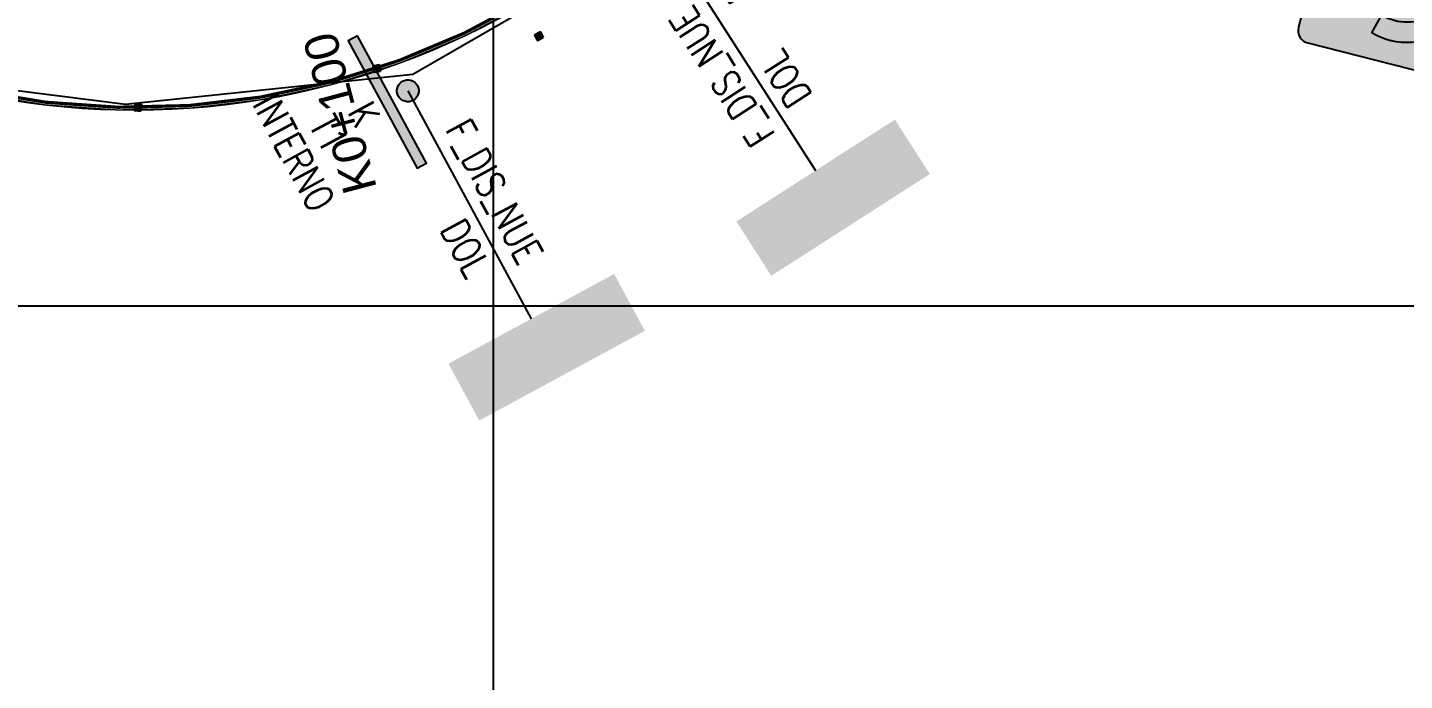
# Model space of a CAD drawing. Header units: metres. Extents: x 5050567 to 5051779, y 2427177 to 2427777.
# Drawn here: x 5050882.7 to 5050933.7, y 2427336.1 to 2427360.3 of the extents above; entities that cross this region are included whole.
import ezdxf
from ezdxf.enums import TextEntityAlignment as Align

# ---------------------------------------------------------------- set-up
doc = ezdxf.new("R2010")
doc.units = ezdxf.units.M
for name, color, linetype in [('C-ROAD-EJE PROYECTADO', 1, 'Continuous'), ('GEN-COORD-IMPAR', 8, 'Continuous'), ('S-VERTICAL', 250, 'Continuous'), ('Sen_Vert_Preventivas', 7, 'Continuous'), ('SPI-C-ROAD-STAN-MAJR', 7, 'Continuous'), ('TACHAS', 7, 'Continuous'), ('Vía Existente', 40, 'Continuous')]:
    doc.layers.add(name, color=color, linetype=linetype)
doc.layers.add('SEN_BASE_DEM', color=7, linetype='Continuous', lineweight=13, true_color=0xffffff)
doc.styles.add('Romans', font='romans.shx', dxfattribs={"height": 2})
doc.styles.add('TEXTO_ACCION_FASE', font='romans.shx', dxfattribs={"width": 0.8})

# ---------------------------------------------------------------- blocks, each defined once
blk = doc.blocks.new('th-')
at = {"layer": 'TACHAS', "true_color": 0xffffff}
h = blk.add_hatch(color=7, dxfattribs=at)
h.dxf.hatch_style = 1
h.paths.add_polyline_path([(0, -0.1179750000592321), (-0.2359500001184642, -0.1179750000592321), (-0.2359500001184642, 0.1179750000592321), (1.164153e-10, 0.1179750000592321)])
at = {"layer": 'TACHAS'}
for points in [[(-0.0054449999006465, 0.1117472902406007), (-0.0762299998896197, 0.1022114846855402), (-0.0762299998896197, 0.0145189412869513), (-0.0741484914046214, 0.0129253510072757), (-0.0054449999006465, 0.0036699557676911)], [(-0.0054449999006465, -0.0018242304213345), (-0.0762299998896197, 0.007711575133726), (-0.076230000006035, -0.081294147996232), (-0.0054450000170618, -0.1099015651270747)]]:
    blk.add_hatch(color=1, dxfattribs=at).paths.add_polyline_path(points)
at = {"layer": 'TACHAS', "color": 7, "lineweight": 0, "ltscale": 10}
blk.add_line((-0.0762299998896197, 0.0145189412869513), (-0.0741484911413863, 0.0129253508057445), dxfattribs=at)
at = {"layer": 'TACHAS', "color": 18, "lineweight": 5, "true_color": 0x000000, "const_width": 0.0004}
for points in [[(-0.2359500001184642, -0.1179750000592321), (0, -0.1179750000592321), (1.164153e-10, 0.1179750000592321), (-0.2359500001184642, 0.1179750000592321)], [(-0.0816749999066815, 0.1069721472449601), (-0.1542749999789521, 0.1069721472449601), (-0.1542750000953674, -0.084966441616416), (-0.0816750000230968, -0.084966441616416)], [(-0.076230000006035, -0.0812941479962319), (-0.0054450000170618, -0.1099015651270747), (-0.0054449999006465, -0.0018242304213345), (-0.0762299998896197, 0.007711575133726)]]:
    blk.add_lwpolyline(points, close=True, dxfattribs=at)
at = {"layer": 'TACHAS', "color": 18, "lineweight": 5, "true_color": 0x000000}
for points, const_width in [([(-0.2359500001184642, 0.1179750000592321), (-0.1542749999789521, 0.1069721472449601)], 0.0004), ([(-0.1597199999960139, 0.1022114846855402), (-0.1597200001124293, 0.0036453625652939), (-0.2305050001014024, 0.0036453625652939)], 0.0004), ([(-0.2305050001014024, 0.1117472902406007), (-0.2305050001014024, 0.0036453625652939)], 0.0001815000000002), ([(1.164153e-10, 0.1179750000592321), (-0.0816749999066815, 0.1069721472449601)], 0.0004), ([(-0.0054449999006465, 0.0036699557676911), (-0.0054449999006465, 0.1117472902406007), (-0.0762299998896197, 0.1022114846855402), (-0.0762299998896197, 0.0132057615555823), (-0.0054449999006465, 0.0036699557676911)], 0.0004), ([(-0.2305050001014024, -0.1099015651270747), (-0.2305050001014024, -0.0017996374517679), (-0.1597200001124293, -0.0017996374517679), (-0.1597200001124293, -0.0812941479962319)], 0.0004), ([(-0.2305050001014024, -0.1099015651270747), (-0.1597200001124293, -0.0812941479962319)], 0.0004), ([(0, -0.1179750000592321), (-0.0816750000230968, -0.084966441616416)], 0.0004)]:
    blk.add_lwpolyline(points, dxfattribs=dict(at, const_width=const_width))
at = {"layer": 'TACHAS', "color": 18, "lineweight": 30, "true_color": 0x000000}
blk.add_lwpolyline([(0, -0.1179750000592321), (-0.2359500001184642, -0.1179750000592321), (-0.2359500001184642, 0.1179750000592321), (1.164153e-10, 0.1179750000592321)], close=True, dxfattribs=at)
at = {"layer": 'TACHAS', "color": 18, "lineweight": 5, "true_color": 0x000000}
for points in [[(-0.2305050001014024, 0.1117472902406007, 0.0004, 0.0004, 0), (-0.1597199999960139, 0.1022114846855402, 0.0001815000000002, 0.0001815000000002, 0)], [(-0.2359500001184642, -0.1179750000592321, 0.0004, 0.0004, 0), (-0.1542750000953674, -0.084966441616416, 0.0001815000000002, 0.0001815000000002, 0)]]:
    blk.add_lwpolyline(points, format="xyseb", dxfattribs=at)
blk = doc.blocks.new('*U86')
h = blk.add_hatch(color=40)
edge = h.paths.add_edge_path()
edge.add_line((18.18614357137372, -5.586143683231149), (23.34802307403553, -0.4242641805694021))
edge.add_arc((22.9237590053236, -1.118574815e-07), 0.5999999999999888, 315, 405)
edge.add_line((23.34802307403553, 0.4242639568544391), (18.18614357137372, 5.586143459516243))
edge.add_arc((17.76187950266176, 5.161879390804294), 0.600000000000029, 45, 135)
edge.add_line((17.33761543394981, 5.586143459516243), (12.17573593128806, 0.4242639568544391))
edge.add_arc((12.59999999999999, -1.118574815e-07), 0.5999999999999888, 135, 225)
edge.add_line((12.17573593128806, -0.4242641805694021), (17.33761543394987, -5.586143683231149))
edge.add_arc((17.76187950266179, -5.161879614519229), 0.59999999999999, 225.0000000000001, 314.9999999999999)
at = {"true_color": 0x000000}
h = blk.add_hatch(color=18, dxfattribs=at)
edge = h.paths.add_edge_path()
edge.add_line((18.08007755419572, -5.480077666053183), (23.24195705685749, -0.3181981633914361))
edge.add_arc((22.92375900532357, -1.118574531e-07), 0.4500000000000042, 314.9999999999939, 404.9999999999958)
edge.add_line((23.24195705685756, 0.3181979396764731), (18.0800775541957, 5.480077442338277))
edge.add_arc((17.76187950266175, 5.16187939080433), 0.4499999999999973, 45.00000000000071, 134.9999999999993)
edge.add_line((17.44368145112781, 5.480077442338277), (12.28180194846603, 0.3181979396764731))
edge.add_arc((12.59999999999999, -1.118574531e-07), 0.4499999999999916, 135.0000000000025, 224.9999999999975)
edge.add_line((12.28180194846603, -0.3181981633913793), (17.44368145112783, -5.480077666053126))
edge.add_arc((17.7618795026618, -5.161879614519207), 0.4499999999999973, 224.9999999999956, 314.9999999999942)
edge = h.paths.add_edge_path(flags=16)
edge.add_line((17.97401153701772, -5.374011648875217), (23.13589103967953, -0.2121321462134702))
edge.add_arc((22.92375900532359, -1.118574957e-07), 0.2999999999999868, 314.9999999999947, 404.9999999999975)
edge.add_line((23.13589103967956, 0.2121319224984504), (17.97401153701773, 5.374011425160254))
edge.add_arc((17.76187950266176, 5.161879390804287), 0.3, 45.00000000000108, 134.9999999999989)
edge.add_line((17.5497474683058, 5.374011425160254), (12.387867965644, 0.2121319224984504))
edge.add_arc((12.59999999999999, -1.118574531e-07), 0.2999999999999743, 135.0000000000115, 225.0000000000039)
edge.add_line((12.38786796564405, -0.2121321462134134), (17.5497474683058, -5.374011648875217))
edge.add_arc((17.76187950266176, -5.16187961451925), 0.3, 225.0000000000011, 314.9999999999989)
h = blk.add_hatch(color=18, dxfattribs=at)
edge = h.paths.add_edge_path()
edge.add_line((21.43260508710972, 0.6234556290332982), (20.93326827059704, 0.4335557840395375))
edge.add_arc((17.76187950266174, -1.118574759e-07), 3.200886975863604, -61.2860440129553, 7.784565313054372, ccw=False)
edge.add_line((19.2997044760445, -2.807271346258165), (18.81749621679981, -1.984385147512842))
edge.add_arc((17.76187950266178, -1.118574748e-07), 2.247690062464245, 298.0112642739916, 362.0831862178809)
edge.add_line((20.00808407588985, 0.0817044296920067), (19.31210301180391, -0.1829800314129564))
edge.add_line((19.31210301180391, -0.1829800314129564), (19.52680147131622, 2.078201876744753))
edge.add_line((19.52680147131622, 2.078201876744753), (21.43260508710972, 0.6234556290332982))
edge = h.paths.add_edge_path()
edge.add_line((19.35536659629167, 2.776053978877751), (18.90318408751798, 1.936371355988153))
edge.add_arc((17.76187950266178, -1.11857499e-07), 2.247690062464246, 59.48474349699488, 119.9030206549653)
edge.add_line((16.64133083886209, 1.948456022870015), (17.14412765551656, 1.603827886522264))
edge.add_line((17.14412765551656, 1.603827886522264), (15.13439822496212, 0.765767539258615))
edge.add_line((15.13439822496212, 0.765767539258615), (15.22934549655127, 2.916262224008402))
edge.add_line((15.22934549655127, 2.916262224008402), (15.79723117028211, 2.52702073537166))
edge.add_arc((17.76187950266177, -1.11857497e-07), 3.200886975863559, 60.143678582550024, 127.8635059795854, ccw=False)
edge = h.paths.add_edge_path()
edge.add_arc((17.76187950266179, -1.118574861e-07), 2.247690062464276, 182.1768603836797, 237.4840114535262, ccw=False)
edge.add_line((15.51581151199735, -0.0853769132337341), (14.56129355834994, -0.0438982362652674))
edge.add_arc((17.76187950266176, -1.118574946e-07), 3.200886975863555, 180.7857997257437, 246.5682004791136)
edge.add_line((16.4890237852856, -2.936922949624221), (16.46366783309911, -3.345472480016258))
edge.add_line((16.46366783309911, -3.345472480016258), (18.50504659072538, -2.62327587701991))
edge.add_line((18.50504659072538, -2.62327587701991), (16.59026514138627, -1.305664608900645))
edge.add_line((16.59026514138627, -1.305664608900645), (16.55366756395408, -1.895345602279963))
h = blk.add_hatch(color=250)
edge = h.paths.add_edge_path()
edge.add_ellipse((0, -3.6e-15), major_axis=(-0.3582761082145878, 0.3582761082145879), ratio=0.9999999999998589, start_angle=225, end_angle=225)
blk.add_hatch(color=250).paths.add_polyline_path([(3.35086463363666, -0.8333082079320242), (-3.350864633591697, -0.8333082079320242), (-3.350864633591697, -1.326414088390098), (3.35086463363666, -1.326414088390098)])
at = {"color": 18, "linetype": 'Continuous', "lineweight": -3, "true_color": 0x000000}
blk.add_lwpolyline([(17.33761543394987, -5.586143683231156, 0.4142135623730939), (18.18614357137372, -5.586143683231156), (23.34802307403553, -0.4242641805694092, 0.4142135623730951), (23.34802307403553, 0.424263956854432), (18.18614357137372, 5.586143459516236, 0.4142135623730951), (17.33761543394981, 5.586143459516236), (12.17573593128806, 0.424263956854432, 0.4142135623730951), (12.17573593128806, -0.4242641805694092)], format="xyb", close=True, dxfattribs=at)
at = {"color": 18, "true_color": 0x000000}
for points in [[(19.35536659629167, 2.776053978877751), (18.90318408751798, 1.936371355988153, 0.2699062647994037), (16.64133083886209, 1.948456022870015), (17.14412765551656, 1.603827886522264), (15.13439822496212, 0.765767539258615), (15.22934549655127, 2.916262224008402), (15.79723117028211, 2.52702073537166, -0.3043944295496535)], [(21.43260508710972, 0.6234556290332982), (20.93326827059704, 0.4335557840395375, -0.3108460818360918), (19.2997044760445, -2.807271346258165), (18.81749621679981, -1.984385147512842, 0.2870850381024122), (20.00808407588985, 0.0817044296920067), (19.31210301180391, -0.1829800314129564), (19.52680147131622, 2.078201876744753)], [(16.55366756395408, -1.895345602279963, -0.2461193569856166), (15.51581151199735, -0.0853769132337341), (14.56129355834994, -0.0438982362652674, 0.2951810216347181), (16.4890237852856, -2.936922949624221), (16.46366783309911, -3.345472480016258), (18.50504659072538, -2.62327587701991), (16.59026514138627, -1.305664608900645)]]:
    blk.add_lwpolyline(points, format="xyb", close=True, dxfattribs=at)
at = {"color": 250}
blk.add_lwpolyline([(0, -1.78e-14), (12, -1.118574982e-07)], dxfattribs=at)
blk.add_lwpolyline([(-3.350864633591697, -0.8333082079320313), (-3.350864633591697, -1.326414088390105), (3.35086463363666, -1.326414088390105), (3.35086463363666, -0.8333082079320313)], close=True, dxfattribs=at)
blk.add_ellipse((0, -1.07e-14), major_axis=(-0.3582761082145876, 0.3582761082145877), ratio=0.9999999999998589, start_param=3.926990816987312, end_param=10.2101761241669, dxfattribs=at)
at = {"style": 'TEXTO_ACCION_FASE', "width": 0.8}
blk.add_text('SP-20', height=1.3, dxfattribs=at).set_placement((6, -1.100000055928747), align=Align.MIDDLE_CENTER)
for tag, p in [('FASE_ACCION', (6, 1.299999944071252)), ('INTERNO', (0, -2.300000000000007))]:
    blk.add_attdef(tag, text='', height=1.3, dxfattribs=at).set_placement(p, align=Align.MIDDLE_CENTER)
blk = doc.blocks.new('*U110')
at = {"true_color": 0x000000}
h = blk.add_hatch(color=18, dxfattribs=at)
h.dxf.hatch_style = 1
h.paths.add_polyline_path([(14.99175000000001, 3.624627125291058), (14.25572310005853, 4.360654025232533), (14.99175000000001, 4.360654025232532)])
h.paths.add_polyline_path([(12.00000000000001, 3.787950000544863), (12.00000000000001, 4.360654025232536), (12.84150953768544, 4.360654025232535), (14.99175000000001, 2.210413562917962), (14.99175, 0.7962000005448653)])
h.paths.add_polyline_path([(12.00000000000001, 0.9595228757986667), (12.00000000000001, 2.373736438171764), (14.99175, -0.6180135618282332), (14.99175, -2.032227124201327)])
h.paths.add_polyline_path([(12.00000000000001, -1.86890424894752), (12.00000000000001, -0.4546906865744296), (14.99175, -3.446440686574422), (14.99175, -4.360654248947517), (14.49175, -4.360654248947517)])
h.paths.add_polyline_path([(13.07753643762691, -4.360654248947517), (12, -4.360654248947518), (12, -3.283117811320617)])
h = blk.add_hatch(color=40)
h.dxf.hatch_style = 1
h.paths.add_polyline_path([(12.84150953768544, 4.360654025232535), (14.25572310005853, 4.360654025232533), (14.99175000000001, 3.624627125291058), (14.99175000000001, 2.210413562917963)])
h.paths.add_polyline_path([(12.00000000000001, 2.373736438171764), (12.00000000000001, 3.787950000544862), (14.99175, 0.7962000005448662), (14.99175, -0.6180135618282323)])
h.paths.add_polyline_path([(12.00000000000001, -0.4546906865744314), (12.00000000000001, 0.9595228757986657), (14.99175, -2.032227124201328), (14.99175, -3.446440686574422)])
h.paths.add_polyline_path([(12.00000000000001, -3.283117811320618), (12.00000000000001, -1.868904248947519), (14.49175, -4.360654248947514), (13.0775364376269, -4.360654248947516)])
h = blk.add_hatch(color=7)
edge = h.paths.add_edge_path()
edge.add_ellipse((0, -3.6e-15), major_axis=(-0.3582761082145878, 0.3582761082145879), ratio=0.9999999999998589, start_angle=225, end_angle=225)
blk.add_hatch(color=7).paths.add_polyline_path([(3.35086463363666, -0.8333082079320242), (-3.350864633591697, -0.8333082079320242), (-3.350864633591697, -1.326414088390098), (3.35086463363666, -1.326414088390098)])
at = {"color": 7}
blk.add_lwpolyline([(0, -1.78e-14), (12, -1.118574982e-07)], dxfattribs=at)
blk.add_lwpolyline([(-3.350864633591697, -0.8333082079320313), (-3.350864633591697, -1.326414088390105), (3.35086463363666, -1.326414088390105), (3.35086463363666, -0.8333082079320313)], close=True, dxfattribs=at)
blk.add_ellipse((0, -1.07e-14), major_axis=(-0.3582761082145876, 0.3582761082145877), ratio=0.9999999999998589, start_param=3.926990816987312, end_param=10.2101761241669, dxfattribs=at)
at = {"color": 7, "style": 'TEXTO_ACCION_FASE', "width": 0.8}
blk.add_text('DOL', height=1.3, dxfattribs=at).set_placement((7.67543231681833, -1.121520602909785), align=Align.MIDDLE_CENTER)
for tag, p in [('FASE_ACCION', (6, 1.299999944071281)), ('ABSCISA', (0, -2.300000000000007)), ('TIPOLOGÍA', (0, -4.154695310785543)), ('INTERNO', (0, -6.009390621571078))]:
    blk.add_attdef(tag, text='', height=1.3, dxfattribs=at).set_placement(p, align=Align.MIDDLE_CENTER)
blk = doc.blocks.new('*U109')
at = {"true_color": 0x000000}
h = blk.add_hatch(color=18, dxfattribs=at)
h.dxf.hatch_style = 1
h.paths.add_polyline_path([(-14.99175, 3.624627125291058), (-14.25572310005852, 4.360654025232533), (-14.99175, 4.360654025232532)])
h.paths.add_polyline_path([(-12, 3.787950000544863), (-12, 4.360654025232536), (-12.84150953768543, 4.360654025232535), (-14.99174999999999, 2.210413562917962), (-14.99174999999999, 0.7962000005448653)])
h.paths.add_polyline_path([(-12, 0.9595228757986667), (-12, 2.373736438171764), (-14.99174999999999, -0.6180135618282332), (-14.99174999999999, -2.032227124201327)])
h.paths.add_polyline_path([(-11.99999999999999, -1.86890424894752), (-12, -0.4546906865744296), (-14.99174999999999, -3.446440686574422), (-14.99174999999999, -4.360654248947517), (-14.49174999999999, -4.360654248947517)])
h.paths.add_polyline_path([(-13.07753643762689, -4.360654248947517), (-11.99999999999999, -4.360654248947518), (-11.99999999999999, -3.283117811320617)])
h = blk.add_hatch(color=40)
h.dxf.hatch_style = 1
h.paths.add_polyline_path([(-12.84150953768543, 4.360654025232535), (-14.25572310005852, 4.360654025232533), (-14.99175, 3.624627125291058), (-14.99174999999999, 2.210413562917963)])
h.paths.add_polyline_path([(-12, 2.373736438171764), (-12, 3.787950000544862), (-14.99174999999999, 0.7962000005448662), (-14.99174999999999, -0.6180135618282323)])
h.paths.add_polyline_path([(-12, -0.4546906865744314), (-12, 0.9595228757986657), (-14.99174999999999, -2.032227124201328), (-14.99174999999999, -3.446440686574422)])
h.paths.add_polyline_path([(-11.99999999999999, -3.283117811320618), (-11.99999999999999, -1.868904248947519), (-14.49174999999999, -4.360654248947514), (-13.07753643762689, -4.360654248947516)])
h = blk.add_hatch(color=7)
edge = h.paths.add_edge_path()
edge.add_ellipse((0, -3.6e-15), major_axis=(0.3582761082145878, 0.3582761082145879), ratio=0.9999999999998589, start_angle=135, end_angle=135, ccw=False)
blk.add_hatch(color=7).paths.add_polyline_path([(-3.35086463363666, -0.8333082079320242), (3.350864633591697, -0.8333082079320242), (3.350864633591697, -1.326414088390098), (-3.35086463363666, -1.326414088390098)])
at = {"color": 7}
blk.add_lwpolyline([(0, -1.78e-14), (-12, -1.118574982e-07)], dxfattribs=at)
blk.add_lwpolyline([(3.350864633591697, -0.8333082079320313), (3.350864633591697, -1.326414088390105), (-3.35086463363666, -1.326414088390105), (-3.35086463363666, -0.8333082079320313)], close=True, dxfattribs=at)
at = {"color": 7, "extrusion": (0, 0, -1)}
blk.add_ellipse((0, -1.07e-14), major_axis=(0.3582761082145876, 0.3582761082145877), ratio=0.9999999999998589, start_param=3.926990816987312, end_param=10.2101761241669, dxfattribs=at)
at = {"color": 7, "style": 'TEXTO_ACCION_FASE', "width": 0.8}
blk.add_text('DOL', height=1.3, dxfattribs=at).set_placement((-7.67543231681833, -1.121520602909785), align=Align.MIDDLE_CENTER)
for tag, p in [('FASE_ACCION', (-6, 1.29999994407128)), ('ABSCISA', (0, -2.300000000000007)), ('TIPOLOGÍA', (0, -4.154695310785543)), ('INTERNO', (0, -6.009390621571078))]:
    blk.add_attdef(tag, text='', height=1.3, dxfattribs=at).set_placement(p, align=Align.MIDDLE_CENTER)

msp = doc.modelspace()

# ---------------------------------------------------------------- linework, layer by layer
at = {"layer": 'C-ROAD-EJE PROYECTADO', "color": 30, "linetype": 'Continuous', "lineweight": -3, "const_width": 0.05, "flags": 128}
msp.add_lwpolyline([(5050880.796870345, 2427357.863209901, 0.1889832970181656), (5050901.318992893, 2427361.259075974), (5050932.925818769, 2427380.099970021, -0.0856563221407506), (5050940.159966043, 2427382.7653669, -0.1583892263950314)], format="xyb", dxfattribs=at)
at = {"layer": 'GEN-COORD-IMPAR', "linetype": 'Continuous'}
for p, q in [((5050900, 2427184.022340689), (5050900, 2427400.061942408)), ((5050687.453564964, 2427350), (5050964.107949432, 2427350))]:
    msp.add_line(p, q, dxfattribs=at)
at = {"layer": 'SEN_BASE_DEM', "const_width": 0.12, "flags": 128}
msp.add_lwpolyline([(5050880.817674621, 2427357.961021874, 0.1889832970186088), (5050901.267789721, 2427361.344972627), (5050932.875200778, 2427380.186215504, -0.0856978292985377), (5050940.144873668, 2427382.864268877, -0.1511984441382984)], format="xyb", dxfattribs=at)
at = {"layer": 'SEN_BASE_DEM'}
msp.add_lwpolyline([(5050880.796870345, 2427357.863209901, 0.1889832970191738), (5050901.318992893, 2427361.259075974), (5050932.925818769, 2427380.099970021, -0.0856563221408916), (5050940.159966043, 2427382.7653669, -0.1352442032965498)], format="xyb", dxfattribs=at)
at = {"layer": 'Vía Existente', "color": 4}
msp.add_polyline3d([(5050825.375999998, 2427368.282, 279.032), (5050830.797999998, 2427368.022, 278.75), (5050837.165, 2427367.314, 278.797), (5050845.403, 2427365.906, 278.782), (5050850.396, 2427364.604, 278.773), (5050858.037, 2427363.643, 278.672), (5050865.836999999, 2427361.978, 278.6129999999999), (5050872.092999998, 2427360.229, 278.604), (5050880.103999999, 2427358.257, 278.638), (5050886.374, 2427357.457, 278.647), (5050897.007999998, 2427358.575, 278.739), (5050906.95, 2427364.315, 278.564), (5050910.359999998, 2427366.346000001, 278.568), (5050914.794999999, 2427369.087, 278.619), (5050922.765, 2427373.744, 278.621), (5050928.687999999, 2427377.433, 278.681), (5050933.675, 2427380.52, 278.7009999999999)], dxfattribs=at)

# ---------------------------------------------------------------- block references
at = {"layer": 'S-VERTICAL'}
for name, p, xscale, yscale, zscale, rotation in [('*U109', (5050906.744034881, 2427363.083720556), 0.8000000000000002, 0.8000000000000002, 0.8000000000000002, 122.7024127780289), ('*U110', (5050896.829279414, 2427357.95709407), 0.8, 0.8, 0.8, 298.4364833219233)]:
    msp.add_blockref(name, p, dxfattribs=dict(at, xscale=xscale, yscale=yscale, zscale=zscale, rotation=rotation)).add_auto_attribs({'INTERNO': 'INTERNO', 'FASE_ACCION': 'F_DIS_NUE', 'TIPOLOGÍA': 'T1', 'ABSCISA': 'K'})
at = {"layer": 'SEN_BASE_DEM'}
for p, rotation in [((5050901.790583568, 2427360.030939075), 27.17397294106609), ((5050895.798171809, 2427358.802015542), 11.03431674075244), ((5050886.957101788, 2427357.322369145), 354.8946605404388)]:
    msp.add_blockref('th-', p, dxfattribs=dict(at, rotation=rotation))
at = {"layer": 'Sen_Vert_Preventivas', "xscale": 0.8, "yscale": 0.8, "zscale": 0.8, "rotation": 300.7186621680365}
msp.add_blockref('*U86', (5050926.569287992, 2427374.518476873), dxfattribs=at).add_auto_attribs({'INTERNO': 'INTERNO', 'FASE_ACCION': 'F_DIS_NUE'})

# ---------------------------------------------------------------- texts
at = {"layer": 'SPI-C-ROAD-STAN-MAJR', "color": 7, "linetype": 'Continuous', "lineweight": -3, "insert": (5050893.539637175, 2427360.060689034), "char_height": 1.25, "attachment_point": 6, "rotation": 104.86021991280884, "style": 'Romans'}
msp.add_mtext('{\\fArial|b0|i0|c0|p34;K0+100}', dxfattribs=at)

doc.saveas('drawing.dxf')
